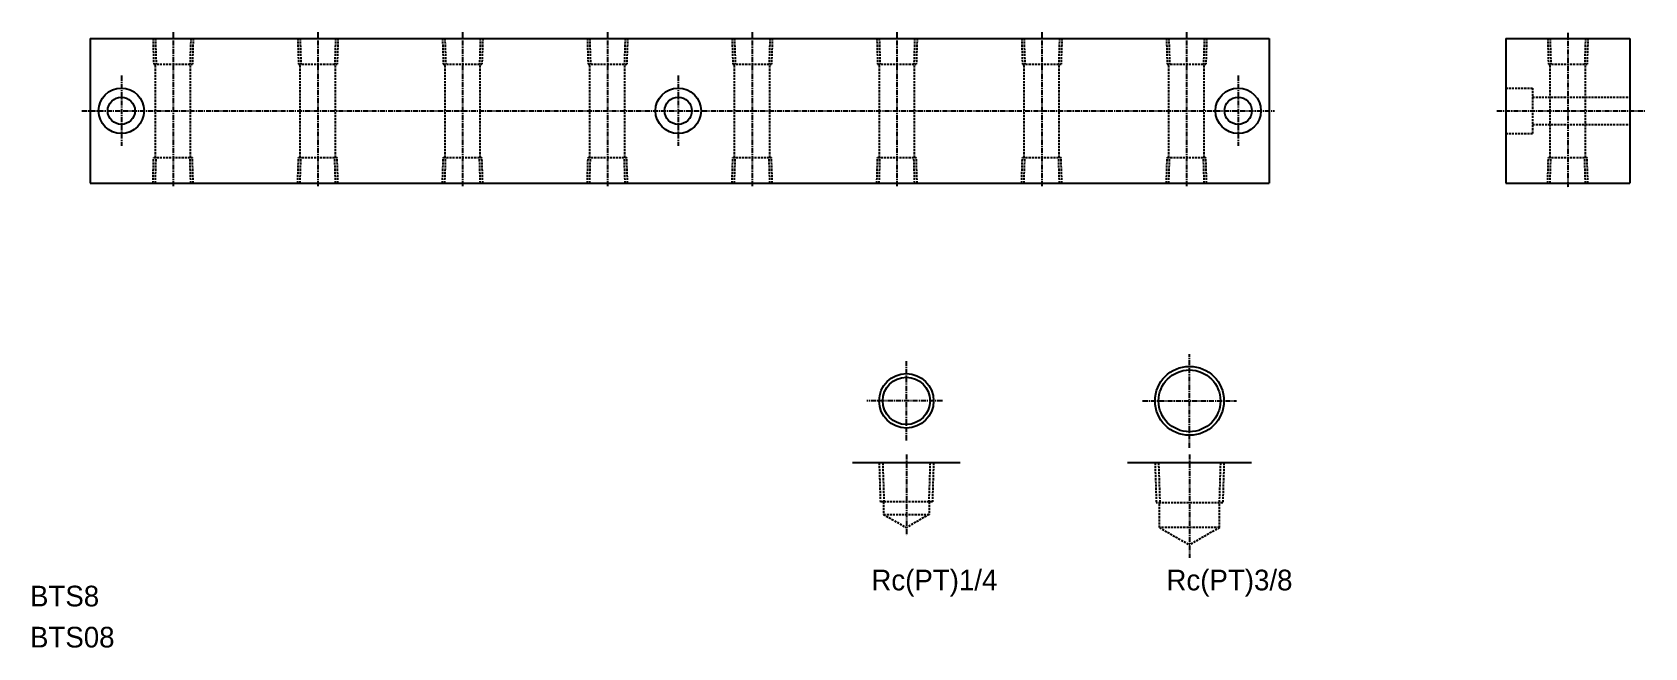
# Model space of a CAD drawing. Extents: x 2948 to 3337, y 7748 to 7897.
import ezdxf
from ezdxf.enums import TextEntityAlignment as Align

# ---------------------------------------------------------------- set-up
doc = ezdxf.new("R2010")
doc.units = 0
doc.linetypes.add('CENTER', pattern=[2, 1.25, -0.25, 0.25, -0.25])
doc.linetypes.add('DASHED', pattern=[0.75, 0.5, -0.25])
doc.layers.get('0').update_dxf_attribs({"linetype": 'CONTINUOUS'})
doc.layers.add('CENTER', color=1, linetype='CENTER')

msp = doc.modelspace()

# ---------------------------------------------------------------- linework, layer by layer
at = {"color": 7, "linetype": 'CONTINUOUS'}
for p, q in [((2961.67, 7895.23), (3246.67, 7895.23)), ((2961.67, 7895.23), (2961.67, 7860.23)), ((3246.67, 7895.23), (3246.67, 7860.23)), ((3303.83, 7895.23), (3333.83, 7895.23)), ((3303.83, 7895.23), (3303.83, 7860.23)), ((3333.83, 7895.23), (3333.83, 7860.23)), ((3246.67, 7886.48), (3246.67, 7886.48)), ((3246.67, 7877.73), (3246.67, 7877.73)), ((2961.67, 7860.23), (3246.67, 7860.23)), ((3303.83, 7860.23), (3333.83, 7860.23)), ((3171.94, 7792.53), (3145.94, 7792.53)), ((3242.39, 7792.53), (3212.39, 7792.53))]:
    msp.add_line(p, q, dxfattribs=at)
at = {"color": 3, "linetype": 'DASHED'}
for p, q in [((2976.81, 7895.23), (2977, 7889.03)), ((2977.39, 7895.23), (2977.58, 7889.03)), ((2985.96, 7895.23), (2985.76, 7889.03)), ((2986.54, 7895.23), (2986.34, 7889.03)), ((3011.81, 7895.23), (3012, 7889.03)), ((3012.39, 7895.23), (3012.58, 7889.03)), ((3020.96, 7895.23), (3020.76, 7889.03)), ((3021.54, 7895.23), (3021.34, 7889.03)), ((3046.81, 7895.23), (3047, 7889.03)), ((3047.39, 7895.23), (3047.58, 7889.03)), ((3055.96, 7895.23), (3055.76, 7889.03)), ((3056.54, 7895.23), (3056.34, 7889.03)), ((3081.81, 7895.23), (3082, 7889.03)), ((3082.39, 7895.23), (3082.58, 7889.03)), ((3090.96, 7895.23), (3090.76, 7889.03)), ((3091.54, 7895.23), (3091.34, 7889.03)), ((3116.81, 7895.23), (3117, 7889.03)), ((3117.39, 7895.23), (3117.58, 7889.03)), ((3125.96, 7895.23), (3125.76, 7889.03)), ((3126.54, 7895.23), (3126.34, 7889.03)), ((3151.81, 7895.23), (3152, 7889.03)), ((3152.39, 7895.23), (3152.58, 7889.03)), ((3160.96, 7895.23), (3160.76, 7889.03)), ((3161.54, 7895.23), (3161.34, 7889.03)), ((3186.81, 7895.23), (3187, 7889.03)), ((3187.39, 7895.23), (3187.58, 7889.03)), ((3195.96, 7895.23), (3195.76, 7889.03)), ((3196.54, 7895.23), (3196.34, 7889.03)), ((3221.81, 7895.23), (3222, 7889.03)), ((3222.39, 7895.23), (3222.58, 7889.03)), ((3230.96, 7895.23), (3230.76, 7889.03)), ((3231.54, 7895.23), (3231.34, 7889.03)), ((3313.97, 7895.23), (3314.16, 7889.03)), ((3314.55, 7895.23), (3314.74, 7889.03)), ((3323.11, 7895.23), (3322.92, 7889.03)), ((3323.69, 7895.23), (3323.5, 7889.03)), ((2977, 7889.03), (2986.34, 7889.03)), ((2977.42, 7866.43), (2977.42, 7889.03)), ((2985.92, 7866.43), (2985.92, 7889.03)), ((3012, 7889.03), (3021.34, 7889.03)), ((3012.42, 7866.43), (3012.42, 7889.03)), ((3020.92, 7866.43), (3020.92, 7889.03)), ((3047, 7889.03), (3056.34, 7889.03)), ((3047.42, 7866.43), (3047.42, 7889.03)), ((3055.92, 7866.43), (3055.92, 7889.03)), ((3082, 7889.03), (3091.34, 7889.03)), ((3082.42, 7866.43), (3082.42, 7889.03)), ((3090.92, 7866.43), (3090.92, 7889.03)), ((3117, 7889.03), (3126.34, 7889.03)), ((3117.42, 7866.43), (3117.42, 7889.03)), ((3125.92, 7866.43), (3125.92, 7889.03)), ((3152, 7889.03), (3161.34, 7889.03)), ((3152.42, 7866.43), (3152.42, 7889.03)), ((3160.92, 7866.43), (3160.92, 7889.03)), ((3187, 7889.03), (3196.34, 7889.03)), ((3187.42, 7866.43), (3187.42, 7889.03)), ((3195.92, 7866.43), (3195.92, 7889.03)), ((3222, 7889.03), (3231.34, 7889.03)), ((3222.42, 7866.43), (3222.42, 7889.03)), ((3230.92, 7866.43), (3230.92, 7889.03)), ((3314.16, 7889.03), (3323.5, 7889.03)), ((3314.58, 7866.43), (3314.58, 7889.03)), ((3323.08, 7866.43), (3323.08, 7889.03)), ((3303.83, 7883.23), (3310.33, 7883.23)), ((3310.33, 7883.23), (3310.33, 7872.23)), ((3310.33, 7881.03), (3333.83, 7881.03)), ((3310.33, 7874.43), (3333.83, 7874.43)), ((3303.83, 7872.23), (3310.33, 7872.23)), ((2976.81, 7860.23), (2977, 7866.43)), ((2977, 7866.43), (2986.34, 7866.43)), ((2977.39, 7860.23), (2977.58, 7866.43)), ((2985.96, 7860.23), (2985.76, 7866.43)), ((2986.54, 7860.23), (2986.34, 7866.43)), ((3011.81, 7860.23), (3012, 7866.43)), ((3012, 7866.43), (3021.34, 7866.43)), ((3012.39, 7860.23), (3012.58, 7866.43)), ((3020.96, 7860.23), (3020.76, 7866.43)), ((3021.54, 7860.23), (3021.34, 7866.43)), ((3046.81, 7860.23), (3047, 7866.43)), ((3047, 7866.43), (3056.34, 7866.43)), ((3047.39, 7860.23), (3047.58, 7866.43)), ((3055.96, 7860.23), (3055.76, 7866.43)), ((3056.54, 7860.23), (3056.34, 7866.43)), ((3081.81, 7860.23), (3082, 7866.43)), ((3082, 7866.43), (3091.34, 7866.43)), ((3082.39, 7860.23), (3082.58, 7866.43)), ((3090.96, 7860.23), (3090.76, 7866.43)), ((3091.54, 7860.23), (3091.34, 7866.43)), ((3116.81, 7860.23), (3117, 7866.43)), ((3117, 7866.43), (3126.34, 7866.43)), ((3117.39, 7860.23), (3117.58, 7866.43)), ((3125.96, 7860.23), (3125.76, 7866.43)), ((3126.54, 7860.23), (3126.34, 7866.43)), ((3151.81, 7860.23), (3152, 7866.43)), ((3152, 7866.43), (3161.34, 7866.43)), ((3152.39, 7860.23), (3152.58, 7866.43)), ((3160.96, 7860.23), (3160.76, 7866.43)), ((3161.54, 7860.23), (3161.34, 7866.43)), ((3186.81, 7860.23), (3187, 7866.43)), ((3187, 7866.43), (3196.34, 7866.43)), ((3187.39, 7860.23), (3187.58, 7866.43)), ((3195.96, 7860.23), (3195.76, 7866.43)), ((3196.54, 7860.23), (3196.34, 7866.43)), ((3221.81, 7860.23), (3222, 7866.43)), ((3222, 7866.43), (3231.34, 7866.43)), ((3222.39, 7860.23), (3222.58, 7866.43)), ((3230.96, 7860.23), (3230.76, 7866.43)), ((3231.54, 7860.23), (3231.34, 7866.43)), ((3313.97, 7860.23), (3314.16, 7866.43)), ((3314.16, 7866.43), (3323.5, 7866.43)), ((3314.55, 7860.23), (3314.74, 7866.43)), ((3323.11, 7860.23), (3322.92, 7866.43)), ((3323.69, 7860.23), (3323.5, 7866.43)), ((3152.37, 7792.53), (3152.66, 7783.13)), ((3153.22, 7792.53), (3153.52, 7783.13)), ((3164.67, 7792.53), (3164.37, 7783.13)), ((3165.52, 7792.53), (3165.23, 7783.13)), ((3219.06, 7792.53), (3219.36, 7782.83)), ((3219.91, 7792.53), (3220.22, 7782.83)), ((3234.86, 7792.53), (3234.56, 7782.83)), ((3235.72, 7792.53), (3235.42, 7782.83)), ((3165.23, 7783.13), (3152.66, 7783.13)), ((3153.44, 7783.13), (3153.44, 7780.03)), ((3164.44, 7783.13), (3164.44, 7780.03)), ((3235.42, 7782.83), (3219.36, 7782.83)), ((3220.14, 7776.85), (3220.14, 7782.83)), ((3234.64, 7776.85), (3234.64, 7782.83)), ((3153.44, 7780.03), (3164.44, 7780.03)), ((3153.44, 7780.03), (3158.94, 7776.85)), ((3164.44, 7780.03), (3158.94, 7776.85)), ((3234.64, 7776.85), (3220.14, 7776.85)), ((3220.14, 7776.85), (3227.39, 7772.67)), ((3234.64, 7776.85), (3227.39, 7772.67))]:
    msp.add_line(p, q, dxfattribs=at)
at = {"color": 7, "linetype": 'CONTINUOUS'}
for centre, radius in [((2969.17, 7877.73), 5.5), ((3103.8, 7877.73), 5.5), ((3239.17, 7877.73), 5.5), ((2969.17, 7877.73), 3.3), ((3103.8, 7877.73), 3.3), ((3239.17, 7877.73), 3.3), ((3158.94, 7807.53), 5.72), ((3227.39, 7807.53), 7.47)]:
    msp.add_circle(centre, radius, dxfattribs=at)
at = {"color": 3, "linetype": 'CONTINUOUS'}
for centre, radius in [((3227.39, 7807.53), 8.33), ((3158.94, 7807.53), 6.58)]:
    msp.add_circle(centre, radius, dxfattribs=at)
at = {"layer": 'CENTER', "color": 1, "linetype": 'CENTER'}
for p, q in [((2981.67, 7896.74), (2981.67, 7859.52)), ((3016.67, 7896.74), (3016.67, 7859.52)), ((3051.67, 7896.74), (3051.67, 7859.52)), ((3086.67, 7896.74), (3086.67, 7859.52)), ((3121.67, 7896.74), (3121.67, 7859.52)), ((3156.67, 7896.74), (3156.67, 7859.52)), ((3191.67, 7896.74), (3191.67, 7859.52)), ((3226.67, 7896.74), (3226.67, 7859.52)), ((3318.83, 7896.59), (3318.83, 7859.07)), ((2969.17, 7886.23), (2969.17, 7869.23)), ((3103.8, 7886.23), (3103.8, 7869.23)), ((3239.17, 7886.23), (3239.17, 7869.23)), ((2959.64, 7877.73), (3247.96, 7877.73)), ((3301.69, 7877.73), (3337.44, 7877.73)), ((3158.94, 7797.95), (3158.94, 7817.11)), ((3227.39, 7796.2), (3227.39, 7818.86)), ((3167.67, 7807.53), (3149.37, 7807.53)), ((3216.06, 7807.53), (3238.72, 7807.53)), ((3158.94, 7794.56), (3158.94, 7775.03)), ((3227.39, 7794.56), (3227.39, 7769.54))]:
    msp.add_line(p, q, dxfattribs=at)

# ---------------------------------------------------------------- texts
at = {"color": 7, "linetype": 'CONTINUOUS'}
for s, p in [('Rc(PT)1/4', (3180.95, 7764.17)), ('Rc(PT)3/8', (3252.28, 7764.17))]:
    msp.add_text(s, height=5, dxfattribs=at).set_placement(p, align=Align.MIDDLE_RIGHT)
for s, p in [('BTS8', (2947.09, 7757.79)), ('BTS08', (2947.09, 7747.85))]:
    msp.add_text(s, height=5, dxfattribs=at).set_placement(p)

doc.saveas('drawing.dxf')
